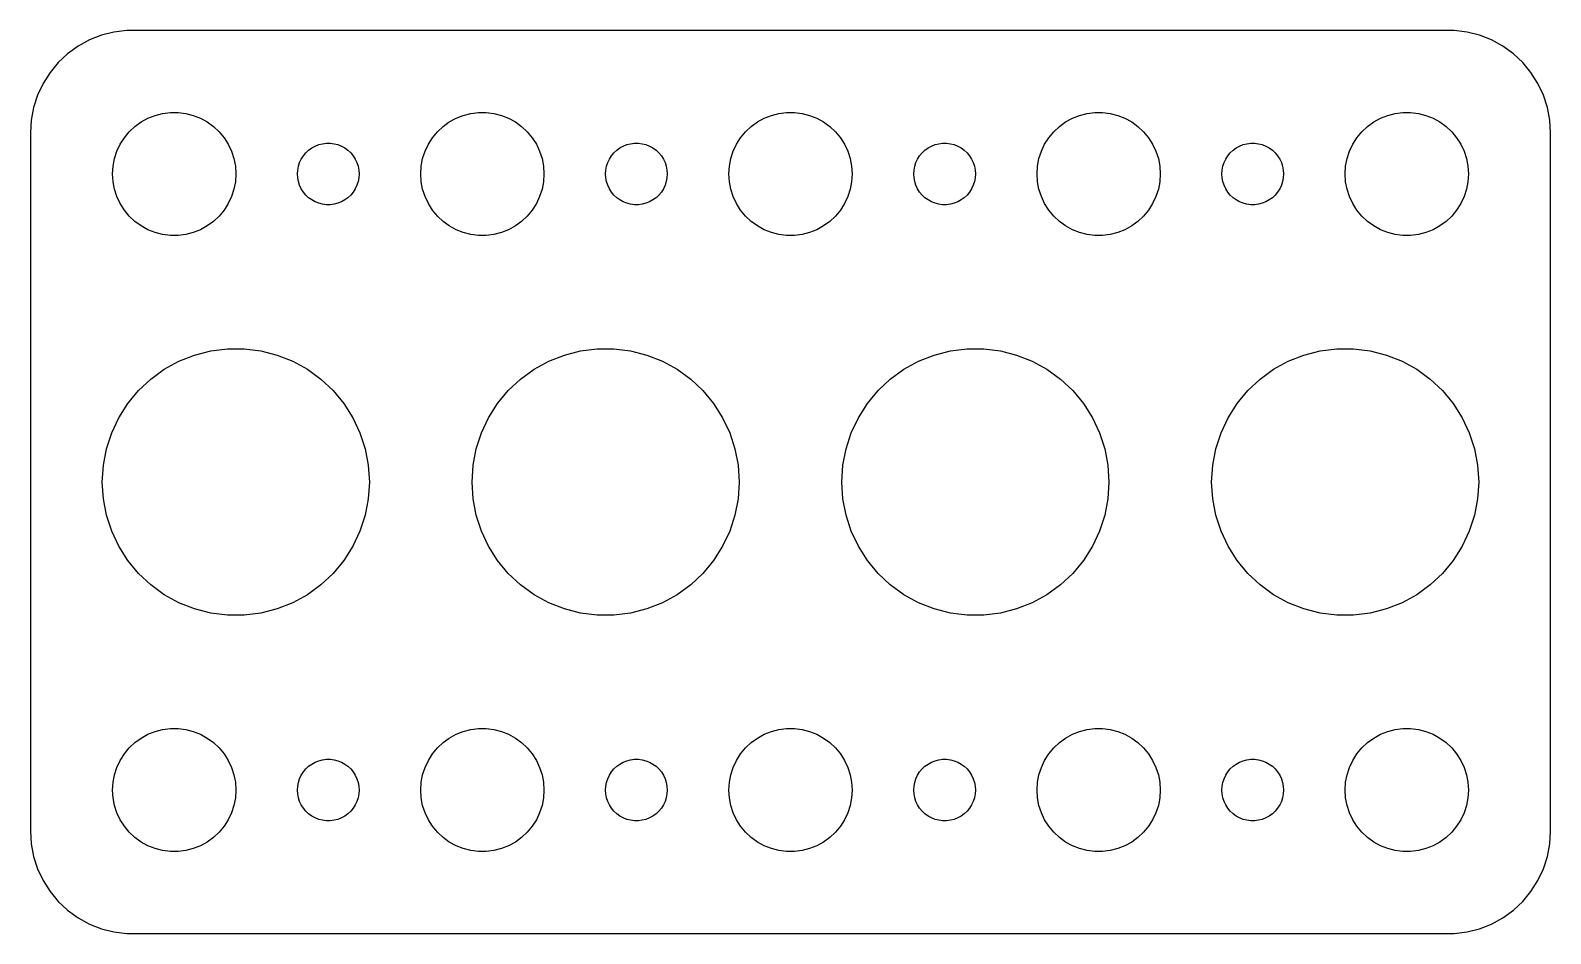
# Model space of a CAD drawing. Header units: metres. Extents: x -37 to 37, y 32 to 76.
import ezdxf

# ---------------------------------------------------------------- set-up
doc = ezdxf.new("R2010")
doc.units = ezdxf.units.M

msp = doc.modelspace()

# ---------------------------------------------------------------- linework, layer by layer
for p, q in [((-34.1289, 75.5241), (-34.6791, 75.2216)), ((-33.5451, 75.7553), (-34.1289, 75.5241)), ((-32.9369, 75.9114), (-33.5451, 75.7553)), ((-32.3139, 75.9901), (-32.9369, 75.9114)), ((32.3139, 75.9901), (-32.3139, 75.9901)), ((32.9369, 75.9114), (32.3139, 75.9901)), ((33.5451, 75.7553), (32.9369, 75.9114)), ((34.1289, 75.5241), (33.5451, 75.7553)), ((34.6791, 75.2216), (34.1289, 75.5241)), ((-35.1871, 74.8526), (-35.6448, 74.4227)), ((-34.6791, 75.2216), (-35.1871, 74.8526)), ((35.1871, 74.8526), (34.6791, 75.2216)), ((35.6448, 74.4227), (35.1871, 74.8526)), ((-35.6448, 74.4227), (-36.0451, 73.9389)), ((36.0451, 73.9389), (35.6448, 74.4227)), ((-36.3815, 73.4088), (-36.6489, 72.8406)), ((-36.0451, 73.9389), (-36.3815, 73.4088)), ((36.3815, 73.4088), (36.0451, 73.9389)), ((36.6489, 72.8406), (36.3815, 73.4088)), ((-36.6489, 72.8406), (-36.8429, 72.2434)), ((36.8429, 72.2434), (36.6489, 72.8406)), ((-36.8429, 72.2434), (-36.9606, 71.6267)), ((-31.2773, 71.7145), (-30.927, 71.8532)), ((-30.927, 71.8532), (-30.5621, 71.9469)), ((-30.5621, 71.9469), (-30.1884, 71.9941)), ((-30.1884, 71.9941), (-29.8116, 71.9941)), ((-29.8116, 71.9941), (-29.4379, 71.9469)), ((-29.4379, 71.9469), (-29.0729, 71.8532)), ((-29.0729, 71.8532), (-28.7227, 71.7145)), ((-16.2773, 71.7145), (-15.927, 71.8532)), ((-15.927, 71.8532), (-15.5621, 71.9469)), ((-15.5621, 71.9469), (-15.1884, 71.9941)), ((-15.1884, 71.9941), (-14.8116, 71.9941)), ((-14.8116, 71.9941), (-14.4379, 71.9469)), ((-14.4379, 71.9469), (-14.0729, 71.8532)), ((-14.0729, 71.8532), (-13.7227, 71.7145)), ((-1.27733, 71.7145), (-0.92705, 71.8532)), ((-0.92705, 71.8532), (-0.56213, 71.9469)), ((-0.56213, 71.9469), (-0.18837, 71.9941)), ((-0.18837, 71.9941), (0.18837, 71.9941)), ((0.18837, 71.9941), (0.56213, 71.9469)), ((0.56213, 71.9469), (0.92705, 71.8532)), ((0.92705, 71.8532), (1.27733, 71.7145)), ((13.7227, 71.7145), (14.0729, 71.8532)), ((14.0729, 71.8532), (14.4379, 71.9469)), ((14.4379, 71.9469), (14.8116, 71.9941)), ((14.8116, 71.9941), (15.1884, 71.9941)), ((15.1884, 71.9941), (15.5621, 71.9469)), ((15.5621, 71.9469), (15.927, 71.8532)), ((15.927, 71.8532), (16.2773, 71.7145)), ((28.7227, 71.7145), (29.0729, 71.8532)), ((29.0729, 71.8532), (29.4379, 71.9469)), ((29.4379, 71.9469), (29.8116, 71.9941)), ((29.8116, 71.9941), (30.1884, 71.9941)), ((30.1884, 71.9941), (30.5621, 71.9469)), ((30.5621, 71.9469), (30.927, 71.8532)), ((30.927, 71.8532), (31.2773, 71.7145)), ((36.9606, 71.6267), (36.8429, 72.2434)), ((-36.9606, 71.6267), (-37, 71)), ((-32.427, 70.7634), (-32.1869, 71.0536)), ((-32.1869, 71.0536), (-31.9123, 71.3115)), ((-31.9123, 71.3115), (-31.6075, 71.533)), ((-31.6075, 71.533), (-31.2773, 71.7145)), ((-28.7227, 71.7145), (-28.3925, 71.533)), ((-28.3925, 71.533), (-28.0877, 71.3115)), ((-28.0877, 71.3115), (-27.8131, 71.0536)), ((-27.8131, 71.0536), (-27.5729, 70.7634)), ((-17.427, 70.7634), (-17.1869, 71.0536)), ((-17.1869, 71.0536), (-16.9123, 71.3115)), ((-16.9123, 71.3115), (-16.6075, 71.533)), ((-16.6075, 71.533), (-16.2773, 71.7145)), ((-13.7227, 71.7145), (-13.3925, 71.533)), ((-13.3925, 71.533), (-13.0877, 71.3115)), ((-13.0877, 71.3115), (-12.8131, 71.0536)), ((-12.8131, 71.0536), (-12.5729, 70.7634)), ((-2.42705, 70.7634), (-2.1869, 71.0536)), ((-2.1869, 71.0536), (-1.91226, 71.3115)), ((-1.91226, 71.3115), (-1.60747, 71.533)), ((-1.60747, 71.533), (-1.27733, 71.7145)), ((1.27733, 71.7145), (1.60747, 71.533)), ((1.60747, 71.533), (1.91226, 71.3115)), ((1.91226, 71.3115), (2.1869, 71.0536)), ((2.1869, 71.0536), (2.42705, 70.7634)), ((12.5729, 70.7634), (12.8131, 71.0536)), ((12.8131, 71.0536), (13.0877, 71.3115)), ((13.0877, 71.3115), (13.3925, 71.533)), ((13.3925, 71.533), (13.7227, 71.7145)), ((16.2773, 71.7145), (16.6075, 71.533)), ((16.6075, 71.533), (16.9123, 71.3115)), ((16.9123, 71.3115), (17.1869, 71.0536)), ((17.1869, 71.0536), (17.427, 70.7634)), ((27.5729, 70.7634), (27.8131, 71.0536)), ((27.8131, 71.0536), (28.0877, 71.3115)), ((28.0877, 71.3115), (28.3925, 71.533)), ((28.3925, 71.533), (28.7227, 71.7145)), ((31.2773, 71.7145), (31.6075, 71.533)), ((31.6075, 71.533), (31.9123, 71.3115)), ((31.9123, 71.3115), (32.1869, 71.0536)), ((32.1869, 71.0536), (32.427, 70.7634)), ((37, 71), (36.9606, 71.6267)), ((-37, 71), (-37, 37)), ((-32.7893, 70.1044), (-32.6289, 70.4453)), ((-32.6289, 70.4453), (-32.427, 70.7634)), ((-27.5729, 70.7634), (-27.3711, 70.4453)), ((-27.3711, 70.4453), (-27.2107, 70.1044)), ((-23.3037, 70.2665), (-23.1387, 70.3572)), ((-23.1387, 70.3572), (-22.9635, 70.4266)), ((-22.9635, 70.4266), (-22.7811, 70.4734)), ((-22.7811, 70.4734), (-22.5942, 70.497)), ((-22.5942, 70.497), (-22.4058, 70.497)), ((-22.4058, 70.497), (-22.2189, 70.4734)), ((-22.2189, 70.4734), (-22.0365, 70.4266)), ((-22.0365, 70.4266), (-21.8613, 70.3572)), ((-21.8613, 70.3572), (-21.6963, 70.2665)), ((-17.7893, 70.1044), (-17.6289, 70.4453)), ((-17.6289, 70.4453), (-17.427, 70.7634)), ((-12.5729, 70.7634), (-12.3711, 70.4453)), ((-12.3711, 70.4453), (-12.2107, 70.1044)), ((-8.30373, 70.2665), (-8.13866, 70.3572)), ((-8.13866, 70.3572), (-7.96352, 70.4266)), ((-7.96352, 70.4266), (-7.78107, 70.4734)), ((-7.78107, 70.4734), (-7.59418, 70.497)), ((-7.59418, 70.497), (-7.40581, 70.497)), ((-7.40581, 70.497), (-7.21892, 70.4734)), ((-7.21892, 70.4734), (-7.03647, 70.4266)), ((-7.03647, 70.4266), (-6.86133, 70.3572)), ((-6.86133, 70.3572), (-6.69626, 70.2665)), ((-2.78932, 70.1044), (-2.62891, 70.4453)), ((-2.62891, 70.4453), (-2.42705, 70.7634)), ((2.42705, 70.7634), (2.62891, 70.4453)), ((2.62891, 70.4453), (2.78932, 70.1044)), ((6.69626, 70.2665), (6.86133, 70.3572)), ((6.86133, 70.3572), (7.03647, 70.4266)), ((7.03647, 70.4266), (7.21892, 70.4734)), ((7.21892, 70.4734), (7.40581, 70.497)), ((7.40581, 70.497), (7.59418, 70.497)), ((7.59418, 70.497), (7.78107, 70.4734)), ((7.78107, 70.4734), (7.96352, 70.4266)), ((7.96352, 70.4266), (8.13866, 70.3572)), ((8.13866, 70.3572), (8.30373, 70.2665)), ((12.2107, 70.1044), (12.3711, 70.4453)), ((12.3711, 70.4453), (12.5729, 70.7634)), ((17.427, 70.7634), (17.6289, 70.4453)), ((17.6289, 70.4453), (17.7893, 70.1044)), ((21.6963, 70.2665), (21.8613, 70.3572)), ((21.8613, 70.3572), (22.0365, 70.4266)), ((22.0365, 70.4266), (22.2189, 70.4734)), ((22.2189, 70.4734), (22.4058, 70.497)), ((22.4058, 70.497), (22.5942, 70.497)), ((22.5942, 70.497), (22.7811, 70.4734)), ((22.7811, 70.4734), (22.9635, 70.4266)), ((22.9635, 70.4266), (23.1387, 70.3572)), ((23.1387, 70.3572), (23.3037, 70.2665)), ((27.2107, 70.1044), (27.3711, 70.4453)), ((27.3711, 70.4453), (27.5729, 70.7634)), ((32.427, 70.7634), (32.6289, 70.4453)), ((32.6289, 70.4453), (32.7893, 70.1044)), ((37, 37), (37, 71)), ((-32.9763, 69.376), (-32.9057, 69.7461)), ((-32.9057, 69.7461), (-32.7893, 70.1044)), ((-27.2107, 70.1044), (-27.0942, 69.7461)), ((-27.0942, 69.7461), (-27.0237, 69.376)), ((-23.8947, 69.5522), (-23.8145, 69.7226)), ((-23.8145, 69.7226), (-23.7135, 69.8817)), ((-23.7135, 69.8817), (-23.5934, 70.0268)), ((-23.5934, 70.0268), (-23.4561, 70.1558)), ((-23.4561, 70.1558), (-23.3037, 70.2665)), ((-21.6963, 70.2665), (-21.5439, 70.1558)), ((-21.5439, 70.1558), (-21.4065, 70.0268)), ((-21.4065, 70.0268), (-21.2865, 69.8817)), ((-21.2865, 69.8817), (-21.1855, 69.7226)), ((-21.1855, 69.7226), (-21.1053, 69.5522)), ((-17.9763, 69.376), (-17.9057, 69.7461)), ((-17.9057, 69.7461), (-17.7893, 70.1044)), ((-12.2107, 70.1044), (-12.0942, 69.7461)), ((-12.0942, 69.7461), (-12.0237, 69.376)), ((-8.89465, 69.5522), (-8.81445, 69.7226)), ((-8.81445, 69.7226), (-8.71352, 69.8817)), ((-8.71352, 69.8817), (-8.59344, 70.0268)), ((-8.59344, 70.0268), (-8.45613, 70.1558)), ((-8.45613, 70.1558), (-8.30373, 70.2665)), ((-6.69626, 70.2665), (-6.54385, 70.1558)), ((-6.54385, 70.1558), (-6.40654, 70.0268)), ((-6.40654, 70.0268), (-6.28647, 69.8817)), ((-6.28647, 69.8817), (-6.18553, 69.7226)), ((-6.18553, 69.7226), (-6.10533, 69.5522)), ((-2.97633, 69.376), (-2.90575, 69.7461)), ((-2.90575, 69.7461), (-2.78932, 70.1044)), ((2.78932, 70.1044), (2.90575, 69.7461)), ((2.90575, 69.7461), (2.97633, 69.376)), ((6.10533, 69.5522), (6.18553, 69.7226)), ((6.18553, 69.7226), (6.28647, 69.8817)), ((6.28647, 69.8817), (6.40654, 70.0268)), ((6.40654, 70.0268), (6.54385, 70.1558)), ((6.54385, 70.1558), (6.69626, 70.2665)), ((8.30373, 70.2665), (8.45613, 70.1558)), ((8.45613, 70.1558), (8.59344, 70.0268)), ((8.59344, 70.0268), (8.71352, 69.8817)), ((8.71352, 69.8817), (8.81445, 69.7226)), ((8.81445, 69.7226), (8.89465, 69.5522)), ((12.0237, 69.376), (12.0942, 69.7461)), ((12.0942, 69.7461), (12.2107, 70.1044)), ((17.7893, 70.1044), (17.9057, 69.7461)), ((17.9057, 69.7461), (17.9763, 69.376)), ((21.1053, 69.5522), (21.1855, 69.7226)), ((21.1855, 69.7226), (21.2865, 69.8817)), ((21.2865, 69.8817), (21.4065, 70.0268)), ((21.4065, 70.0268), (21.5439, 70.1558)), ((21.5439, 70.1558), (21.6963, 70.2665)), ((23.3037, 70.2665), (23.4561, 70.1558)), ((23.4561, 70.1558), (23.5934, 70.0268)), ((23.5934, 70.0268), (23.7135, 69.8817)), ((23.7135, 69.8817), (23.8145, 69.7226)), ((23.8145, 69.7226), (23.8947, 69.5522)), ((27.0237, 69.376), (27.0942, 69.7461)), ((27.0942, 69.7461), (27.2107, 70.1044)), ((32.7893, 70.1044), (32.9057, 69.7461)), ((32.9057, 69.7461), (32.9763, 69.376)), ((-33, 69), (-32.9763, 69.376)), ((-32.9763, 68.624), (-33, 69)), ((-27.0237, 69.376), (-27, 69)), ((-27, 69), (-27.0237, 68.624)), ((-24, 69), (-23.9882, 69.188)), ((-23.9882, 68.812), (-24, 69)), ((-23.9882, 69.188), (-23.9529, 69.373)), ((-23.9529, 69.373), (-23.8947, 69.5522)), ((-21.1053, 69.5522), (-21.0471, 69.373)), ((-21.0471, 69.373), (-21.0118, 69.188)), ((-21.0118, 69.188), (-21, 69)), ((-21, 69), (-21.0118, 68.812)), ((-18, 69), (-17.9763, 69.376)), ((-17.9763, 68.624), (-18, 69)), ((-12.0237, 69.376), (-12, 69)), ((-12, 69), (-12.0237, 68.624)), ((-9, 69), (-8.98816, 69.188)), ((-8.98816, 68.812), (-9, 69)), ((-8.98816, 69.188), (-8.95287, 69.373)), ((-8.95287, 69.373), (-8.89465, 69.5522)), ((-6.10533, 69.5522), (-6.04712, 69.373)), ((-6.04712, 69.373), (-6.01183, 69.188)), ((-6.01183, 69.188), (-6, 69)), ((-6, 69), (-6.01183, 68.812)), ((-3, 69), (-2.97633, 69.376)), ((-2.97633, 68.624), (-3, 69)), ((2.97633, 69.376), (3, 69)), ((3, 69), (2.97633, 68.624)), ((6, 69), (6.01183, 69.188)), ((6.01183, 68.812), (6, 69)), ((6.01183, 69.188), (6.04712, 69.373)), ((6.04712, 69.373), (6.10533, 69.5522)), ((8.89465, 69.5522), (8.95287, 69.373)), ((8.95287, 69.373), (8.98816, 69.188)), ((8.98816, 69.188), (9, 69)), ((9, 69), (8.98816, 68.812)), ((12, 69), (12.0237, 69.376)), ((12.0237, 68.624), (12, 69)), ((17.9763, 69.376), (18, 69)), ((18, 69), (17.9763, 68.624)), ((21, 69), (21.0118, 69.188)), ((21.0118, 68.812), (21, 69)), ((21.0118, 69.188), (21.0471, 69.373)), ((21.0471, 69.373), (21.1053, 69.5522)), ((23.8947, 69.5522), (23.9529, 69.373)), ((23.9529, 69.373), (23.9882, 69.188)), ((23.9882, 69.188), (24, 69)), ((24, 69), (23.9882, 68.812)), ((27, 69), (27.0237, 69.376)), ((27.0237, 68.624), (27, 69)), ((32.9763, 69.376), (33, 69)), ((33, 69), (32.9763, 68.624)), ((-32.9057, 68.2539), (-32.9763, 68.624)), ((-32.7893, 67.8956), (-32.9057, 68.2539)), ((-27.0942, 68.2539), (-27.2107, 67.8956)), ((-27.0237, 68.624), (-27.0942, 68.2539)), ((-23.9529, 68.627), (-23.9882, 68.812)), ((-23.8947, 68.4478), (-23.9529, 68.627)), ((-23.8145, 68.2774), (-23.8947, 68.4478)), ((-23.7135, 68.1183), (-23.8145, 68.2774)), ((-23.5934, 67.9732), (-23.7135, 68.1183)), ((-21.2865, 68.1183), (-21.4065, 67.9732)), ((-21.1855, 68.2774), (-21.2865, 68.1183)), ((-21.1053, 68.4478), (-21.1855, 68.2774)), ((-21.0471, 68.627), (-21.1053, 68.4478)), ((-21.0118, 68.812), (-21.0471, 68.627)), ((-17.9057, 68.2539), (-17.9763, 68.624)), ((-17.7893, 67.8956), (-17.9057, 68.2539)), ((-12.0942, 68.2539), (-12.2107, 67.8956)), ((-12.0237, 68.624), (-12.0942, 68.2539)), ((-8.95287, 68.627), (-8.98816, 68.812)), ((-8.89465, 68.4478), (-8.95287, 68.627)), ((-8.81445, 68.2774), (-8.89465, 68.4478)), ((-8.71352, 68.1183), (-8.81445, 68.2774)), ((-8.59344, 67.9732), (-8.71352, 68.1183)), ((-6.28647, 68.1183), (-6.40654, 67.9732)), ((-6.18553, 68.2774), (-6.28647, 68.1183)), ((-6.10533, 68.4478), (-6.18553, 68.2774)), ((-6.04712, 68.627), (-6.10533, 68.4478)), ((-6.01183, 68.812), (-6.04712, 68.627)), ((-2.90575, 68.2539), (-2.97633, 68.624)), ((-2.78932, 67.8956), (-2.90575, 68.2539)), ((2.90575, 68.2539), (2.78932, 67.8956)), ((2.97633, 68.624), (2.90575, 68.2539)), ((6.04712, 68.627), (6.01183, 68.812)), ((6.10533, 68.4478), (6.04712, 68.627)), ((6.18553, 68.2774), (6.10533, 68.4478)), ((6.28647, 68.1183), (6.18553, 68.2774)), ((6.40654, 67.9732), (6.28647, 68.1183)), ((8.71352, 68.1183), (8.59344, 67.9732)), ((8.81445, 68.2774), (8.71352, 68.1183)), ((8.89465, 68.4478), (8.81445, 68.2774)), ((8.95287, 68.627), (8.89465, 68.4478)), ((8.98816, 68.812), (8.95287, 68.627)), ((12.0942, 68.2539), (12.0237, 68.624)), ((12.2107, 67.8956), (12.0942, 68.2539)), ((17.9057, 68.2539), (17.7893, 67.8956)), ((17.9763, 68.624), (17.9057, 68.2539)), ((21.0471, 68.627), (21.0118, 68.812)), ((21.1053, 68.4478), (21.0471, 68.627)), ((21.1855, 68.2774), (21.1053, 68.4478)), ((21.2865, 68.1183), (21.1855, 68.2774)), ((21.4065, 67.9732), (21.2865, 68.1183)), ((23.7135, 68.1183), (23.5934, 67.9732)), ((23.8145, 68.2774), (23.7135, 68.1183)), ((23.8947, 68.4478), (23.8145, 68.2774)), ((23.9529, 68.627), (23.8947, 68.4478)), ((23.9882, 68.812), (23.9529, 68.627)), ((27.0942, 68.2539), (27.0237, 68.624)), ((27.2107, 67.8956), (27.0942, 68.2539)), ((32.9057, 68.2539), (32.7893, 67.8956)), ((32.9763, 68.624), (32.9057, 68.2539)), ((-32.6289, 67.5547), (-32.7893, 67.8956)), ((-32.427, 67.2366), (-32.6289, 67.5547)), ((-27.3711, 67.5547), (-27.5729, 67.2366)), ((-27.2107, 67.8956), (-27.3711, 67.5547)), ((-23.4561, 67.8442), (-23.5934, 67.9732)), ((-23.3037, 67.7335), (-23.4561, 67.8442)), ((-23.1387, 67.6427), (-23.3037, 67.7335)), ((-22.9635, 67.5734), (-23.1387, 67.6427)), ((-22.7811, 67.5266), (-22.9635, 67.5734)), ((-22.5942, 67.5029), (-22.7811, 67.5266)), ((-22.4058, 67.5029), (-22.5942, 67.5029)), ((-22.2189, 67.5266), (-22.4058, 67.5029)), ((-22.0365, 67.5734), (-22.2189, 67.5266)), ((-21.8613, 67.6427), (-22.0365, 67.5734)), ((-21.6963, 67.7335), (-21.8613, 67.6427)), ((-21.5439, 67.8442), (-21.6963, 67.7335)), ((-21.4065, 67.9732), (-21.5439, 67.8442)), ((-17.6289, 67.5547), (-17.7893, 67.8956)), ((-17.427, 67.2366), (-17.6289, 67.5547)), ((-12.3711, 67.5547), (-12.5729, 67.2366)), ((-12.2107, 67.8956), (-12.3711, 67.5547)), ((-8.45613, 67.8442), (-8.59344, 67.9732)), ((-8.30373, 67.7335), (-8.45613, 67.8442)), ((-8.13866, 67.6427), (-8.30373, 67.7335)), ((-7.96352, 67.5734), (-8.13866, 67.6427)), ((-7.78107, 67.5266), (-7.96352, 67.5734)), ((-7.59418, 67.5029), (-7.78107, 67.5266)), ((-7.40581, 67.5029), (-7.59418, 67.5029)), ((-7.21892, 67.5266), (-7.40581, 67.5029)), ((-7.03647, 67.5734), (-7.21892, 67.5266)), ((-6.86133, 67.6427), (-7.03647, 67.5734)), ((-6.69626, 67.7335), (-6.86133, 67.6427)), ((-6.54385, 67.8442), (-6.69626, 67.7335)), ((-6.40654, 67.9732), (-6.54385, 67.8442)), ((-2.62891, 67.5547), (-2.78932, 67.8956)), ((-2.42705, 67.2366), (-2.62891, 67.5547)), ((2.62891, 67.5547), (2.42705, 67.2366)), ((2.78932, 67.8956), (2.62891, 67.5547)), ((6.54385, 67.8442), (6.40654, 67.9732)), ((6.69626, 67.7335), (6.54385, 67.8442)), ((6.86133, 67.6427), (6.69626, 67.7335)), ((7.03647, 67.5734), (6.86133, 67.6427)), ((7.21892, 67.5266), (7.03647, 67.5734)), ((7.40581, 67.5029), (7.21892, 67.5266)), ((7.59418, 67.5029), (7.40581, 67.5029)), ((7.78107, 67.5266), (7.59418, 67.5029)), ((7.96352, 67.5734), (7.78107, 67.5266)), ((8.13866, 67.6427), (7.96352, 67.5734)), ((8.30373, 67.7335), (8.13866, 67.6427)), ((8.45613, 67.8442), (8.30373, 67.7335)), ((8.59344, 67.9732), (8.45613, 67.8442)), ((12.3711, 67.5547), (12.2107, 67.8956)), ((12.5729, 67.2366), (12.3711, 67.5547)), ((17.6289, 67.5547), (17.427, 67.2366)), ((17.7893, 67.8956), (17.6289, 67.5547)), ((21.5439, 67.8442), (21.4065, 67.9732)), ((21.6963, 67.7335), (21.5439, 67.8442)), ((21.8613, 67.6427), (21.6963, 67.7335)), ((22.0365, 67.5734), (21.8613, 67.6427)), ((22.2189, 67.5266), (22.0365, 67.5734)), ((22.4058, 67.5029), (22.2189, 67.5266)), ((22.5942, 67.5029), (22.4058, 67.5029)), ((22.7811, 67.5266), (22.5942, 67.5029)), ((22.9635, 67.5734), (22.7811, 67.5266)), ((23.1387, 67.6427), (22.9635, 67.5734)), ((23.3037, 67.7335), (23.1387, 67.6427)), ((23.4561, 67.8442), (23.3037, 67.7335)), ((23.5934, 67.9732), (23.4561, 67.8442)), ((27.3711, 67.5547), (27.2107, 67.8956)), ((27.5729, 67.2366), (27.3711, 67.5547)), ((32.6289, 67.5547), (32.427, 67.2366)), ((32.7893, 67.8956), (32.6289, 67.5547)), ((-32.1869, 66.9464), (-32.427, 67.2366)), ((-31.9123, 66.6884), (-32.1869, 66.9464)), ((-31.6075, 66.467), (-31.9123, 66.6884)), ((-28.0877, 66.6884), (-28.3925, 66.467)), ((-27.8131, 66.9464), (-28.0877, 66.6884)), ((-27.5729, 67.2366), (-27.8131, 66.9464)), ((-17.1869, 66.9464), (-17.427, 67.2366)), ((-16.9123, 66.6884), (-17.1869, 66.9464)), ((-16.6075, 66.467), (-16.9123, 66.6884)), ((-13.0877, 66.6884), (-13.3925, 66.467)), ((-12.8131, 66.9464), (-13.0877, 66.6884)), ((-12.5729, 67.2366), (-12.8131, 66.9464)), ((-2.1869, 66.9464), (-2.42705, 67.2366)), ((-1.91226, 66.6884), (-2.1869, 66.9464)), ((-1.60747, 66.467), (-1.91226, 66.6884)), ((1.91226, 66.6884), (1.60747, 66.467)), ((2.1869, 66.9464), (1.91226, 66.6884)), ((2.42705, 67.2366), (2.1869, 66.9464)), ((12.8131, 66.9464), (12.5729, 67.2366)), ((13.0877, 66.6884), (12.8131, 66.9464)), ((13.3925, 66.467), (13.0877, 66.6884)), ((16.9123, 66.6884), (16.6075, 66.467)), ((17.1869, 66.9464), (16.9123, 66.6884)), ((17.427, 67.2366), (17.1869, 66.9464)), ((27.8131, 66.9464), (27.5729, 67.2366)), ((28.0877, 66.6884), (27.8131, 66.9464)), ((28.3925, 66.467), (28.0877, 66.6884)), ((31.9123, 66.6884), (31.6075, 66.467)), ((32.1869, 66.9464), (31.9123, 66.6884)), ((32.427, 67.2366), (32.1869, 66.9464)), ((-31.2773, 66.2855), (-31.6075, 66.467)), ((-30.927, 66.1468), (-31.2773, 66.2855)), ((-30.5621, 66.0531), (-30.927, 66.1468)), ((-30.1884, 66.0059), (-30.5621, 66.0531)), ((-29.8116, 66.0059), (-30.1884, 66.0059)), ((-29.4379, 66.0531), (-29.8116, 66.0059)), ((-29.0729, 66.1468), (-29.4379, 66.0531)), ((-28.7227, 66.2855), (-29.0729, 66.1468)), ((-28.3925, 66.467), (-28.7227, 66.2855)), ((-16.2773, 66.2855), (-16.6075, 66.467)), ((-15.927, 66.1468), (-16.2773, 66.2855)), ((-15.5621, 66.0531), (-15.927, 66.1468)), ((-15.1884, 66.0059), (-15.5621, 66.0531)), ((-14.8116, 66.0059), (-15.1884, 66.0059)), ((-14.4379, 66.0531), (-14.8116, 66.0059)), ((-14.0729, 66.1468), (-14.4379, 66.0531)), ((-13.7227, 66.2855), (-14.0729, 66.1468)), ((-13.3925, 66.467), (-13.7227, 66.2855)), ((-1.27733, 66.2855), (-1.60747, 66.467)), ((-0.92705, 66.1468), (-1.27733, 66.2855)), ((-0.56213, 66.0531), (-0.92705, 66.1468)), ((-0.18837, 66.0059), (-0.56213, 66.0531)), ((0.18837, 66.0059), (-0.18837, 66.0059)), ((0.56213, 66.0531), (0.18837, 66.0059)), ((0.92705, 66.1468), (0.56213, 66.0531)), ((1.27733, 66.2855), (0.92705, 66.1468)), ((1.60747, 66.467), (1.27733, 66.2855)), ((13.7227, 66.2855), (13.3925, 66.467)), ((14.0729, 66.1468), (13.7227, 66.2855)), ((14.4379, 66.0531), (14.0729, 66.1468)), ((14.8116, 66.0059), (14.4379, 66.0531)), ((15.1884, 66.0059), (14.8116, 66.0059)), ((15.5621, 66.0531), (15.1884, 66.0059)), ((15.927, 66.1468), (15.5621, 66.0531)), ((16.2773, 66.2855), (15.927, 66.1468)), ((16.6075, 66.467), (16.2773, 66.2855)), ((28.7227, 66.2855), (28.3925, 66.467)), ((29.0729, 66.1468), (28.7227, 66.2855)), ((29.4379, 66.0531), (29.0729, 66.1468)), ((29.8116, 66.0059), (29.4379, 66.0531)), ((30.1884, 66.0059), (29.8116, 66.0059)), ((30.5621, 66.0531), (30.1884, 66.0059)), ((30.927, 66.1468), (30.5621, 66.0531)), ((31.2773, 66.2855), (30.927, 66.1468)), ((31.6075, 66.467), (31.2773, 66.2855)), ((-29.7676, 59.8814), (-29.0086, 60.1819)), ((-29.0086, 60.1819), (-28.218, 60.3849)), ((-28.218, 60.3849), (-27.4081, 60.4872)), ((-27.4081, 60.4872), (-26.5919, 60.4872)), ((-26.5919, 60.4872), (-25.782, 60.3849)), ((-25.782, 60.3849), (-24.9914, 60.1819)), ((-24.9914, 60.1819), (-24.2324, 59.8814)), ((-11.7676, 59.8814), (-11.0086, 60.1819)), ((-11.0086, 60.1819), (-10.218, 60.3849)), ((-10.218, 60.3849), (-9.40813, 60.4872)), ((-9.40813, 60.4872), (-8.59186, 60.4872)), ((-8.59186, 60.4872), (-7.78201, 60.3849)), ((-7.78201, 60.3849), (-6.99138, 60.1819)), ((-6.99138, 60.1819), (-6.23242, 59.8814)), ((6.23242, 59.8814), (6.99138, 60.1819)), ((6.99138, 60.1819), (7.78201, 60.3849)), ((7.78201, 60.3849), (8.59186, 60.4872)), ((8.59186, 60.4872), (9.40813, 60.4872)), ((9.40813, 60.4872), (10.218, 60.3849)), ((10.218, 60.3849), (11.0086, 60.1819)), ((11.0086, 60.1819), (11.7676, 59.8814)), ((24.2324, 59.8814), (24.9914, 60.1819)), ((24.9914, 60.1819), (25.782, 60.3849)), ((25.782, 60.3849), (26.5919, 60.4872)), ((26.5919, 60.4872), (27.4081, 60.4872)), ((27.4081, 60.4872), (28.218, 60.3849)), ((28.218, 60.3849), (29.0086, 60.1819)), ((29.0086, 60.1819), (29.7676, 59.8814)), ((-31.1432, 59.0083), (-30.4829, 59.4881)), ((-30.4829, 59.4881), (-29.7676, 59.8814)), ((-24.2324, 59.8814), (-23.5171, 59.4881)), ((-23.5171, 59.4881), (-22.8567, 59.0083)), ((-13.1432, 59.0083), (-12.4829, 59.4881)), ((-12.4829, 59.4881), (-11.7676, 59.8814)), ((-6.23242, 59.8814), (-5.51712, 59.4881)), ((-5.51712, 59.4881), (-4.85674, 59.0083)), ((4.85674, 59.0083), (5.51712, 59.4881)), ((5.51712, 59.4881), (6.23242, 59.8814)), ((11.7676, 59.8814), (12.4829, 59.4881)), ((12.4829, 59.4881), (13.1432, 59.0083)), ((22.8567, 59.0083), (23.5171, 59.4881)), ((23.5171, 59.4881), (24.2324, 59.8814)), ((29.7676, 59.8814), (30.4829, 59.4881)), ((30.4829, 59.4881), (31.1432, 59.0083)), ((-31.7383, 58.4496), (-31.1432, 59.0083)), ((-22.8567, 59.0083), (-22.2617, 58.4496)), ((-13.7383, 58.4496), (-13.1432, 59.0083)), ((-4.85674, 59.0083), (-4.2617, 58.4496)), ((4.2617, 58.4496), (4.85674, 59.0083)), ((13.1432, 59.0083), (13.7383, 58.4496)), ((22.2617, 58.4496), (22.8567, 59.0083)), ((31.1432, 59.0083), (31.7383, 58.4496)), ((-32.696, 57.1314), (-32.2586, 57.8206)), ((-32.2586, 57.8206), (-31.7383, 58.4496)), ((-22.2617, 58.4496), (-21.7414, 57.8206)), ((-21.7414, 57.8206), (-21.304, 57.1314)), ((-14.696, 57.1314), (-14.2586, 57.8206)), ((-14.2586, 57.8206), (-13.7383, 58.4496)), ((-4.2617, 58.4496), (-3.74138, 57.8206)), ((-3.74138, 57.8206), (-3.304, 57.1314)), ((3.304, 57.1314), (3.74138, 57.8206)), ((3.74138, 57.8206), (4.2617, 58.4496)), ((13.7383, 58.4496), (14.2586, 57.8206)), ((14.2586, 57.8206), (14.696, 57.1314)), ((21.304, 57.1314), (21.7414, 57.8206)), ((21.7414, 57.8206), (22.2617, 58.4496)), ((31.7383, 58.4496), (32.2586, 57.8206)), ((32.2586, 57.8206), (32.696, 57.1314)), ((-33.0435, 56.3928), (-32.696, 57.1314)), ((-21.304, 57.1314), (-20.9565, 56.3928)), ((-15.0435, 56.3928), (-14.696, 57.1314)), ((-3.304, 57.1314), (-2.95645, 56.3928)), ((2.95645, 56.3928), (3.304, 57.1314)), ((14.696, 57.1314), (15.0435, 56.3928)), ((20.9565, 56.3928), (21.304, 57.1314)), ((32.696, 57.1314), (33.0435, 56.3928)), ((-33.2958, 55.6165), (-33.0435, 56.3928)), ((-20.9565, 56.3928), (-20.7042, 55.6165)), ((-15.2958, 55.6165), (-15.0435, 56.3928)), ((-2.95645, 56.3928), (-2.70421, 55.6165)), ((2.70421, 55.6165), (2.95645, 56.3928)), ((15.0435, 56.3928), (15.2958, 55.6165)), ((20.7042, 55.6165), (20.9565, 56.3928)), ((33.0435, 56.3928), (33.2958, 55.6165)), ((-33.4487, 54.8147), (-33.2958, 55.6165)), ((-20.7042, 55.6165), (-20.5513, 54.8147)), ((-15.4487, 54.8147), (-15.2958, 55.6165)), ((-2.70421, 55.6165), (-2.55125, 54.8147)), ((2.55125, 54.8147), (2.70421, 55.6165)), ((15.2958, 55.6165), (15.4487, 54.8147)), ((20.5513, 54.8147), (20.7042, 55.6165)), ((33.2958, 55.6165), (33.4487, 54.8147)), ((-33.5, 54), (-33.4487, 54.8147)), ((-20.5513, 54.8147), (-20.5, 54)), ((-15.5, 54), (-15.4487, 54.8147)), ((-2.55125, 54.8147), (-2.5, 54)), ((2.5, 54), (2.55125, 54.8147)), ((15.4487, 54.8147), (15.5, 54)), ((20.5, 54), (20.5513, 54.8147)), ((33.4487, 54.8147), (33.5, 54)), ((-33.4487, 53.1853), (-33.5, 54)), ((-20.5, 54), (-20.5513, 53.1853)), ((-15.4487, 53.1853), (-15.5, 54)), ((-2.5, 54), (-2.55125, 53.1853)), ((2.55125, 53.1853), (2.5, 54)), ((15.5, 54), (15.4487, 53.1853)), ((20.5513, 53.1853), (20.5, 54)), ((33.5, 54), (33.4487, 53.1853)), ((-33.2958, 52.3835), (-33.4487, 53.1853)), ((-20.5513, 53.1853), (-20.7042, 52.3835)), ((-15.2958, 52.3835), (-15.4487, 53.1853)), ((-2.55125, 53.1853), (-2.70421, 52.3835)), ((2.70421, 52.3835), (2.55125, 53.1853)), ((15.4487, 53.1853), (15.2958, 52.3835)), ((20.7042, 52.3835), (20.5513, 53.1853)), ((33.4487, 53.1853), (33.2958, 52.3835)), ((-33.0435, 51.6072), (-33.2958, 52.3835)), ((-20.7042, 52.3835), (-20.9565, 51.6072)), ((-15.0435, 51.6072), (-15.2958, 52.3835)), ((-2.70421, 52.3835), (-2.95645, 51.6072)), ((2.95645, 51.6072), (2.70421, 52.3835)), ((15.2958, 52.3835), (15.0435, 51.6072)), ((20.9565, 51.6072), (20.7042, 52.3835)), ((33.2958, 52.3835), (33.0435, 51.6072)), ((-32.696, 50.8686), (-33.0435, 51.6072)), ((-20.9565, 51.6072), (-21.304, 50.8686)), ((-14.696, 50.8686), (-15.0435, 51.6072)), ((-2.95645, 51.6072), (-3.304, 50.8686)), ((3.304, 50.8686), (2.95645, 51.6072)), ((15.0435, 51.6072), (14.696, 50.8686)), ((21.304, 50.8686), (20.9565, 51.6072)), ((33.0435, 51.6072), (32.696, 50.8686)), ((-32.2586, 50.1794), (-32.696, 50.8686)), ((-21.304, 50.8686), (-21.7414, 50.1794)), ((-14.2586, 50.1794), (-14.696, 50.8686)), ((-3.304, 50.8686), (-3.74138, 50.1794)), ((3.74138, 50.1794), (3.304, 50.8686)), ((14.696, 50.8686), (14.2586, 50.1794)), ((21.7414, 50.1794), (21.304, 50.8686)), ((32.696, 50.8686), (32.2586, 50.1794)), ((-31.7383, 49.5504), (-32.2586, 50.1794)), ((-21.7414, 50.1794), (-22.2617, 49.5504)), ((-13.7383, 49.5504), (-14.2586, 50.1794)), ((-3.74138, 50.1794), (-4.2617, 49.5504)), ((4.2617, 49.5504), (3.74138, 50.1794)), ((14.2586, 50.1794), (13.7383, 49.5504)), ((22.2617, 49.5504), (21.7414, 50.1794)), ((32.2586, 50.1794), (31.7383, 49.5504)), ((-31.1432, 48.9917), (-31.7383, 49.5504)), ((-30.4829, 48.5119), (-31.1432, 48.9917)), ((-22.8567, 48.9917), (-23.5171, 48.5119)), ((-22.2617, 49.5504), (-22.8567, 48.9917)), ((-13.1432, 48.9917), (-13.7383, 49.5504)), ((-12.4829, 48.5119), (-13.1432, 48.9917)), ((-4.85674, 48.9917), (-5.51712, 48.5119)), ((-4.2617, 49.5504), (-4.85674, 48.9917)), ((4.85674, 48.9917), (4.2617, 49.5504)), ((5.51712, 48.5119), (4.85674, 48.9917)), ((13.1432, 48.9917), (12.4829, 48.5119)), ((13.7383, 49.5504), (13.1432, 48.9917)), ((22.8567, 48.9917), (22.2617, 49.5504)), ((23.5171, 48.5119), (22.8567, 48.9917)), ((31.1432, 48.9917), (30.4829, 48.5119)), ((31.7383, 49.5504), (31.1432, 48.9917)), ((-29.7676, 48.1186), (-30.4829, 48.5119)), ((-29.0086, 47.8181), (-29.7676, 48.1186)), ((-24.2324, 48.1186), (-24.9914, 47.8181)), ((-23.5171, 48.5119), (-24.2324, 48.1186)), ((-11.7676, 48.1186), (-12.4829, 48.5119)), ((-11.0086, 47.8181), (-11.7676, 48.1186)), ((-6.23242, 48.1186), (-6.99138, 47.8181)), ((-5.51712, 48.5119), (-6.23242, 48.1186)), ((6.23242, 48.1186), (5.51712, 48.5119)), ((6.99138, 47.8181), (6.23242, 48.1186)), ((11.7676, 48.1186), (11.0086, 47.8181)), ((12.4829, 48.5119), (11.7676, 48.1186)), ((24.2324, 48.1186), (23.5171, 48.5119)), ((24.9914, 47.8181), (24.2324, 48.1186)), ((29.7676, 48.1186), (29.0086, 47.8181)), ((30.4829, 48.5119), (29.7676, 48.1186)), ((-28.218, 47.6151), (-29.0086, 47.8181)), ((-27.4081, 47.5128), (-28.218, 47.6151)), ((-26.5919, 47.5128), (-27.4081, 47.5128)), ((-25.782, 47.6151), (-26.5919, 47.5128)), ((-24.9914, 47.8181), (-25.782, 47.6151)), ((-10.218, 47.6151), (-11.0086, 47.8181)), ((-9.40813, 47.5128), (-10.218, 47.6151)), ((-8.59186, 47.5128), (-9.40813, 47.5128)), ((-7.78201, 47.6151), (-8.59186, 47.5128)), ((-6.99138, 47.8181), (-7.78201, 47.6151)), ((7.78201, 47.6151), (6.99138, 47.8181)), ((8.59186, 47.5128), (7.78201, 47.6151)), ((9.40813, 47.5128), (8.59186, 47.5128)), ((10.218, 47.6151), (9.40813, 47.5128)), ((11.0086, 47.8181), (10.218, 47.6151)), ((25.782, 47.6151), (24.9914, 47.8181)), ((26.5919, 47.5128), (25.782, 47.6151)), ((27.4081, 47.5128), (26.5919, 47.5128)), ((28.218, 47.6151), (27.4081, 47.5128)), ((29.0086, 47.8181), (28.218, 47.6151)), ((-31.9123, 41.3116), (-31.6075, 41.533)), ((-31.6075, 41.533), (-31.2773, 41.7145)), ((-31.2773, 41.7145), (-30.927, 41.8532)), ((-30.927, 41.8532), (-30.5621, 41.9469)), ((-30.5621, 41.9469), (-30.1884, 41.9941)), ((-30.1884, 41.9941), (-29.8116, 41.9941)), ((-29.8116, 41.9941), (-29.4379, 41.9469)), ((-29.4379, 41.9469), (-29.0729, 41.8532)), ((-29.0729, 41.8532), (-28.7227, 41.7145)), ((-28.7227, 41.7145), (-28.3925, 41.533)), ((-28.3925, 41.533), (-28.0877, 41.3116)), ((-16.9123, 41.3116), (-16.6075, 41.533)), ((-16.6075, 41.533), (-16.2773, 41.7145)), ((-16.2773, 41.7145), (-15.927, 41.8532)), ((-15.927, 41.8532), (-15.5621, 41.9469)), ((-15.5621, 41.9469), (-15.1884, 41.9941)), ((-15.1884, 41.9941), (-14.8116, 41.9941)), ((-14.8116, 41.9941), (-14.4379, 41.9469)), ((-14.4379, 41.9469), (-14.0729, 41.8532)), ((-14.0729, 41.8532), (-13.7227, 41.7145)), ((-13.7227, 41.7145), (-13.3925, 41.533)), ((-13.3925, 41.533), (-13.0877, 41.3116)), ((-1.91226, 41.3116), (-1.60747, 41.533)), ((-1.60747, 41.533), (-1.27733, 41.7145)), ((-1.27733, 41.7145), (-0.92705, 41.8532)), ((-0.92705, 41.8532), (-0.56213, 41.9469)), ((-0.56213, 41.9469), (-0.18837, 41.9941)), ((-0.18837, 41.9941), (0.18837, 41.9941)), ((0.18837, 41.9941), (0.56213, 41.9469)), ((0.56213, 41.9469), (0.92705, 41.8532)), ((0.92705, 41.8532), (1.27733, 41.7145)), ((1.27733, 41.7145), (1.60747, 41.533)), ((1.60747, 41.533), (1.91226, 41.3116)), ((13.0877, 41.3116), (13.3925, 41.533)), ((13.3925, 41.533), (13.7227, 41.7145)), ((13.7227, 41.7145), (14.0729, 41.8532)), ((14.0729, 41.8532), (14.4379, 41.9469)), ((14.4379, 41.9469), (14.8116, 41.9941)), ((14.8116, 41.9941), (15.1884, 41.9941)), ((15.1884, 41.9941), (15.5621, 41.9469)), ((15.5621, 41.9469), (15.927, 41.8532)), ((15.927, 41.8532), (16.2773, 41.7145)), ((16.2773, 41.7145), (16.6075, 41.533)), ((16.6075, 41.533), (16.9123, 41.3116)), ((28.0877, 41.3116), (28.3925, 41.533)), ((28.3925, 41.533), (28.7227, 41.7145)), ((28.7227, 41.7145), (29.0729, 41.8532)), ((29.0729, 41.8532), (29.4379, 41.9469)), ((29.4379, 41.9469), (29.8116, 41.9941)), ((29.8116, 41.9941), (30.1884, 41.9941)), ((30.1884, 41.9941), (30.5621, 41.9469)), ((30.5621, 41.9469), (30.927, 41.8532)), ((30.927, 41.8532), (31.2773, 41.7145)), ((31.2773, 41.7145), (31.6075, 41.533)), ((31.6075, 41.533), (31.9123, 41.3116)), ((-32.6289, 40.4453), (-32.427, 40.7634)), ((-32.427, 40.7634), (-32.1869, 41.0536)), ((-32.1869, 41.0536), (-31.9123, 41.3116)), ((-28.0877, 41.3116), (-27.8131, 41.0536)), ((-27.8131, 41.0536), (-27.5729, 40.7634)), ((-27.5729, 40.7634), (-27.3711, 40.4453)), ((-17.6289, 40.4453), (-17.427, 40.7634)), ((-17.427, 40.7634), (-17.1869, 41.0536)), ((-17.1869, 41.0536), (-16.9123, 41.3116)), ((-13.0877, 41.3116), (-12.8131, 41.0536)), ((-12.8131, 41.0536), (-12.5729, 40.7634)), ((-12.5729, 40.7634), (-12.3711, 40.4453)), ((-2.62891, 40.4453), (-2.42705, 40.7634)), ((-2.42705, 40.7634), (-2.1869, 41.0536)), ((-2.1869, 41.0536), (-1.91226, 41.3116)), ((1.91226, 41.3116), (2.1869, 41.0536)), ((2.1869, 41.0536), (2.42705, 40.7634)), ((2.42705, 40.7634), (2.62891, 40.4453)), ((12.3711, 40.4453), (12.5729, 40.7634)), ((12.5729, 40.7634), (12.8131, 41.0536)), ((12.8131, 41.0536), (13.0877, 41.3116)), ((16.9123, 41.3116), (17.1869, 41.0536)), ((17.1869, 41.0536), (17.427, 40.7634)), ((17.427, 40.7634), (17.6289, 40.4453)), ((27.3711, 40.4453), (27.5729, 40.7634)), ((27.5729, 40.7634), (27.8131, 41.0536)), ((27.8131, 41.0536), (28.0877, 41.3116)), ((31.9123, 41.3116), (32.1869, 41.0536)), ((32.1869, 41.0536), (32.427, 40.7634)), ((32.427, 40.7634), (32.6289, 40.4453)), ((-32.9057, 39.7461), (-32.7893, 40.1044)), ((-32.7893, 40.1044), (-32.6289, 40.4453)), ((-27.3711, 40.4453), (-27.2107, 40.1044)), ((-27.2107, 40.1044), (-27.0942, 39.7461)), ((-23.7135, 39.8817), (-23.5934, 40.0268)), ((-23.5934, 40.0268), (-23.4561, 40.1558)), ((-23.4561, 40.1558), (-23.3037, 40.2665)), ((-23.3037, 40.2665), (-23.1387, 40.3573)), ((-23.1387, 40.3573), (-22.9635, 40.4266)), ((-22.9635, 40.4266), (-22.7811, 40.4734)), ((-22.7811, 40.4734), (-22.5942, 40.4971)), ((-22.5942, 40.4971), (-22.4058, 40.4971)), ((-22.4058, 40.4971), (-22.2189, 40.4734)), ((-22.2189, 40.4734), (-22.0365, 40.4266)), ((-22.0365, 40.4266), (-21.8613, 40.3573)), ((-21.8613, 40.3573), (-21.6963, 40.2665)), ((-21.6963, 40.2665), (-21.5439, 40.1558)), ((-21.5439, 40.1558), (-21.4065, 40.0268)), ((-21.4065, 40.0268), (-21.2865, 39.8817)), ((-17.9057, 39.7461), (-17.7893, 40.1044)), ((-17.7893, 40.1044), (-17.6289, 40.4453)), ((-12.3711, 40.4453), (-12.2107, 40.1044)), ((-12.2107, 40.1044), (-12.0942, 39.7461)), ((-8.71352, 39.8817), (-8.59344, 40.0268)), ((-8.59344, 40.0268), (-8.45613, 40.1558)), ((-8.45613, 40.1558), (-8.30373, 40.2665)), ((-8.30373, 40.2665), (-8.13866, 40.3573)), ((-8.13866, 40.3573), (-7.96352, 40.4266)), ((-7.96352, 40.4266), (-7.78107, 40.4734)), ((-7.78107, 40.4734), (-7.59418, 40.4971)), ((-7.59418, 40.4971), (-7.40581, 40.4971)), ((-7.40581, 40.4971), (-7.21892, 40.4734)), ((-7.21892, 40.4734), (-7.03647, 40.4266)), ((-7.03647, 40.4266), (-6.86133, 40.3573)), ((-6.86133, 40.3573), (-6.69626, 40.2665)), ((-6.69626, 40.2665), (-6.54385, 40.1558)), ((-6.54385, 40.1558), (-6.40654, 40.0268)), ((-6.40654, 40.0268), (-6.28647, 39.8817)), ((-2.90575, 39.7461), (-2.78932, 40.1044)), ((-2.78932, 40.1044), (-2.62891, 40.4453)), ((2.62891, 40.4453), (2.78932, 40.1044)), ((2.78932, 40.1044), (2.90575, 39.7461)), ((6.28647, 39.8817), (6.40654, 40.0268)), ((6.40654, 40.0268), (6.54385, 40.1558)), ((6.54385, 40.1558), (6.69626, 40.2665)), ((6.69626, 40.2665), (6.86133, 40.3573)), ((6.86133, 40.3573), (7.03647, 40.4266)), ((7.03647, 40.4266), (7.21892, 40.4734)), ((7.21892, 40.4734), (7.40581, 40.4971)), ((7.40581, 40.4971), (7.59418, 40.4971)), ((7.59418, 40.4971), (7.78107, 40.4734)), ((7.78107, 40.4734), (7.96352, 40.4266)), ((7.96352, 40.4266), (8.13866, 40.3573)), ((8.13866, 40.3573), (8.30373, 40.2665)), ((8.30373, 40.2665), (8.45613, 40.1558)), ((8.45613, 40.1558), (8.59344, 40.0268)), ((8.59344, 40.0268), (8.71352, 39.8817)), ((12.0942, 39.7461), (12.2107, 40.1044)), ((12.2107, 40.1044), (12.3711, 40.4453)), ((17.6289, 40.4453), (17.7893, 40.1044)), ((17.7893, 40.1044), (17.9057, 39.7461)), ((21.2865, 39.8817), (21.4065, 40.0268)), ((21.4065, 40.0268), (21.5439, 40.1558)), ((21.5439, 40.1558), (21.6963, 40.2665)), ((21.6963, 40.2665), (21.8613, 40.3573)), ((21.8613, 40.3573), (22.0365, 40.4266)), ((22.0365, 40.4266), (22.2189, 40.4734)), ((22.2189, 40.4734), (22.4058, 40.4971)), ((22.4058, 40.4971), (22.5942, 40.4971)), ((22.5942, 40.4971), (22.7811, 40.4734)), ((22.7811, 40.4734), (22.9635, 40.4266)), ((22.9635, 40.4266), (23.1387, 40.3573)), ((23.1387, 40.3573), (23.3037, 40.2665)), ((23.3037, 40.2665), (23.4561, 40.1558)), ((23.4561, 40.1558), (23.5934, 40.0268)), ((23.5934, 40.0268), (23.7135, 39.8817)), ((27.0942, 39.7461), (27.2107, 40.1044)), ((27.2107, 40.1044), (27.3711, 40.4453)), ((32.6289, 40.4453), (32.7893, 40.1044)), ((32.7893, 40.1044), (32.9057, 39.7461)), ((-33, 39), (-32.9763, 39.376)), ((-32.9763, 39.376), (-32.9057, 39.7461)), ((-27.0942, 39.7461), (-27.0237, 39.376)), ((-27.0237, 39.376), (-27, 39)), ((-23.9882, 39.188), (-23.9529, 39.373)), ((-23.9529, 39.373), (-23.8947, 39.5522)), ((-23.8947, 39.5522), (-23.8145, 39.7226)), ((-23.8145, 39.7226), (-23.7135, 39.8817)), ((-21.2865, 39.8817), (-21.1855, 39.7226)), ((-21.1855, 39.7226), (-21.1053, 39.5522)), ((-21.1053, 39.5522), (-21.0471, 39.373)), ((-21.0471, 39.373), (-21.0118, 39.188)), ((-18, 39), (-17.9763, 39.376)), ((-17.9763, 39.376), (-17.9057, 39.7461)), ((-12.0942, 39.7461), (-12.0237, 39.376)), ((-12.0237, 39.376), (-12, 39)), ((-8.98816, 39.188), (-8.95287, 39.373)), ((-8.95287, 39.373), (-8.89465, 39.5522)), ((-8.89465, 39.5522), (-8.81445, 39.7226)), ((-8.81445, 39.7226), (-8.71352, 39.8817)), ((-6.28647, 39.8817), (-6.18553, 39.7226)), ((-6.18553, 39.7226), (-6.10533, 39.5522)), ((-6.10533, 39.5522), (-6.04712, 39.373)), ((-6.04712, 39.373), (-6.01183, 39.188)), ((-3, 39), (-2.97633, 39.376)), ((-2.97633, 39.376), (-2.90575, 39.7461)), ((2.90575, 39.7461), (2.97633, 39.376)), ((2.97633, 39.376), (3, 39)), ((6.01183, 39.188), (6.04712, 39.373)), ((6.04712, 39.373), (6.10533, 39.5522)), ((6.10533, 39.5522), (6.18553, 39.7226)), ((6.18553, 39.7226), (6.28647, 39.8817)), ((8.71352, 39.8817), (8.81445, 39.7226)), ((8.81445, 39.7226), (8.89465, 39.5522)), ((8.89465, 39.5522), (8.95287, 39.373)), ((8.95287, 39.373), (8.98816, 39.188)), ((12, 39), (12.0237, 39.376)), ((12.0237, 39.376), (12.0942, 39.7461)), ((17.9057, 39.7461), (17.9763, 39.376)), ((17.9763, 39.376), (18, 39)), ((21.0118, 39.188), (21.0471, 39.373)), ((21.0471, 39.373), (21.1053, 39.5522)), ((21.1053, 39.5522), (21.1855, 39.7226)), ((21.1855, 39.7226), (21.2865, 39.8817)), ((23.7135, 39.8817), (23.8145, 39.7226)), ((23.8145, 39.7226), (23.8947, 39.5522)), ((23.8947, 39.5522), (23.9529, 39.373)), ((23.9529, 39.373), (23.9882, 39.188)), ((27, 39), (27.0237, 39.376)), ((27.0237, 39.376), (27.0942, 39.7461)), ((32.9057, 39.7461), (32.9763, 39.376)), ((32.9763, 39.376), (33, 39)), ((-32.9763, 38.624), (-33, 39)), ((-32.9057, 38.2539), (-32.9763, 38.624)), ((-27.0237, 38.624), (-27.0942, 38.2539)), ((-27, 39), (-27.0237, 38.624)), ((-24, 39), (-23.9882, 39.188)), ((-23.9882, 38.812), (-24, 39)), ((-23.9529, 38.627), (-23.9882, 38.812)), ((-23.8947, 38.4478), (-23.9529, 38.627)), ((-21.0471, 38.627), (-21.1053, 38.4478)), ((-21.0118, 38.812), (-21.0471, 38.627)), ((-21.0118, 39.188), (-21, 39)), ((-21, 39), (-21.0118, 38.812)), ((-17.9763, 38.624), (-18, 39)), ((-17.9057, 38.2539), (-17.9763, 38.624)), ((-12.0237, 38.624), (-12.0942, 38.2539)), ((-12, 39), (-12.0237, 38.624)), ((-9, 39), (-8.98816, 39.188)), ((-8.98816, 38.812), (-9, 39)), ((-8.95287, 38.627), (-8.98816, 38.812)), ((-8.89465, 38.4478), (-8.95287, 38.627)), ((-6.04712, 38.627), (-6.10533, 38.4478)), ((-6.01183, 38.812), (-6.04712, 38.627)), ((-6.01183, 39.188), (-6, 39)), ((-6, 39), (-6.01183, 38.812)), ((-2.97633, 38.624), (-3, 39)), ((-2.90575, 38.2539), (-2.97633, 38.624)), ((2.97633, 38.624), (2.90575, 38.2539)), ((3, 39), (2.97633, 38.624)), ((6, 39), (6.01183, 39.188)), ((6.01183, 38.812), (6, 39)), ((6.04712, 38.627), (6.01183, 38.812)), ((6.10533, 38.4478), (6.04712, 38.627)), ((8.95287, 38.627), (8.89465, 38.4478)), ((8.98816, 38.812), (8.95287, 38.627)), ((8.98816, 39.188), (9, 39)), ((9, 39), (8.98816, 38.812)), ((12.0237, 38.624), (12, 39)), ((12.0942, 38.2539), (12.0237, 38.624)), ((17.9763, 38.624), (17.9057, 38.2539)), ((18, 39), (17.9763, 38.624)), ((21, 39), (21.0118, 39.188)), ((21.0118, 38.812), (21, 39)), ((21.0471, 38.627), (21.0118, 38.812)), ((21.1053, 38.4478), (21.0471, 38.627)), ((23.9529, 38.627), (23.8947, 38.4478)), ((23.9882, 38.812), (23.9529, 38.627)), ((23.9882, 39.188), (24, 39)), ((24, 39), (23.9882, 38.812)), ((27.0237, 38.624), (27, 39)), ((27.0942, 38.2539), (27.0237, 38.624)), ((32.9763, 38.624), (32.9057, 38.2539)), ((33, 39), (32.9763, 38.624)), ((-32.7893, 37.8956), (-32.9057, 38.2539)), ((-32.6289, 37.5547), (-32.7893, 37.8956)), ((-27.2107, 37.8956), (-27.3711, 37.5547)), ((-27.0942, 38.2539), (-27.2107, 37.8956)), ((-23.8145, 38.2774), (-23.8947, 38.4478)), ((-23.7135, 38.1183), (-23.8145, 38.2774)), ((-23.5934, 37.9732), (-23.7135, 38.1183)), ((-23.4561, 37.8442), (-23.5934, 37.9732)), ((-23.3037, 37.7335), (-23.4561, 37.8442)), ((-21.5439, 37.8442), (-21.6963, 37.7335)), ((-21.4065, 37.9732), (-21.5439, 37.8442)), ((-21.2865, 38.1183), (-21.4065, 37.9732)), ((-21.1855, 38.2774), (-21.2865, 38.1183)), ((-21.1053, 38.4478), (-21.1855, 38.2774)), ((-17.7893, 37.8956), (-17.9057, 38.2539)), ((-17.6289, 37.5547), (-17.7893, 37.8956)), ((-12.2107, 37.8956), (-12.3711, 37.5547)), ((-12.0942, 38.2539), (-12.2107, 37.8956)), ((-8.81445, 38.2774), (-8.89465, 38.4478)), ((-8.71352, 38.1183), (-8.81445, 38.2774)), ((-8.59344, 37.9732), (-8.71352, 38.1183)), ((-8.45613, 37.8442), (-8.59344, 37.9732)), ((-8.30373, 37.7335), (-8.45613, 37.8442)), ((-6.54385, 37.8442), (-6.69626, 37.7335)), ((-6.40654, 37.9732), (-6.54385, 37.8442)), ((-6.28647, 38.1183), (-6.40654, 37.9732)), ((-6.18553, 38.2774), (-6.28647, 38.1183)), ((-6.10533, 38.4478), (-6.18553, 38.2774)), ((-2.78932, 37.8956), (-2.90575, 38.2539)), ((-2.62891, 37.5547), (-2.78932, 37.8956)), ((2.78932, 37.8956), (2.62891, 37.5547)), ((2.90575, 38.2539), (2.78932, 37.8956)), ((6.18553, 38.2774), (6.10533, 38.4478)), ((6.28647, 38.1183), (6.18553, 38.2774)), ((6.40654, 37.9732), (6.28647, 38.1183)), ((6.54385, 37.8442), (6.40654, 37.9732)), ((6.69626, 37.7335), (6.54385, 37.8442)), ((8.45613, 37.8442), (8.30373, 37.7335)), ((8.59344, 37.9732), (8.45613, 37.8442)), ((8.71352, 38.1183), (8.59344, 37.9732)), ((8.81445, 38.2774), (8.71352, 38.1183)), ((8.89465, 38.4478), (8.81445, 38.2774)), ((12.2107, 37.8956), (12.0942, 38.2539)), ((12.3711, 37.5547), (12.2107, 37.8956)), ((17.7893, 37.8956), (17.6289, 37.5547)), ((17.9057, 38.2539), (17.7893, 37.8956)), ((21.1855, 38.2774), (21.1053, 38.4478)), ((21.2865, 38.1183), (21.1855, 38.2774)), ((21.4065, 37.9732), (21.2865, 38.1183)), ((21.5439, 37.8442), (21.4065, 37.9732)), ((21.6963, 37.7335), (21.5439, 37.8442)), ((23.4561, 37.8442), (23.3037, 37.7335)), ((23.5934, 37.9732), (23.4561, 37.8442)), ((23.7135, 38.1183), (23.5934, 37.9732)), ((23.8145, 38.2774), (23.7135, 38.1183)), ((23.8947, 38.4478), (23.8145, 38.2774)), ((27.2107, 37.8956), (27.0942, 38.2539)), ((27.3711, 37.5547), (27.2107, 37.8956)), ((32.7893, 37.8956), (32.6289, 37.5547)), ((32.9057, 38.2539), (32.7893, 37.8956)), ((-37, 37), (-36.9606, 36.3733)), ((-32.427, 37.2366), (-32.6289, 37.5547)), ((-32.1869, 36.9464), (-32.427, 37.2366)), ((-27.5729, 37.2366), (-27.8131, 36.9464)), ((-27.3711, 37.5547), (-27.5729, 37.2366)), ((-23.1387, 37.6428), (-23.3037, 37.7335)), ((-22.9635, 37.5734), (-23.1387, 37.6428)), ((-22.7811, 37.5266), (-22.9635, 37.5734)), ((-22.5942, 37.503), (-22.7811, 37.5266)), ((-22.4058, 37.503), (-22.5942, 37.503)), ((-22.2189, 37.5266), (-22.4058, 37.503)), ((-22.0365, 37.5734), (-22.2189, 37.5266)), ((-21.8613, 37.6428), (-22.0365, 37.5734)), ((-21.6963, 37.7335), (-21.8613, 37.6428)), ((-17.427, 37.2366), (-17.6289, 37.5547)), ((-17.1869, 36.9464), (-17.427, 37.2366)), ((-12.5729, 37.2366), (-12.8131, 36.9464)), ((-12.3711, 37.5547), (-12.5729, 37.2366)), ((-8.13866, 37.6428), (-8.30373, 37.7335)), ((-7.96352, 37.5734), (-8.13866, 37.6428)), ((-7.78107, 37.5266), (-7.96352, 37.5734)), ((-7.59418, 37.503), (-7.78107, 37.5266)), ((-7.40581, 37.503), (-7.59418, 37.503)), ((-7.21892, 37.5266), (-7.40581, 37.503)), ((-7.03647, 37.5734), (-7.21892, 37.5266)), ((-6.86133, 37.6428), (-7.03647, 37.5734)), ((-6.69626, 37.7335), (-6.86133, 37.6428)), ((-2.42705, 37.2366), (-2.62891, 37.5547)), ((-2.1869, 36.9464), (-2.42705, 37.2366)), ((2.42705, 37.2366), (2.1869, 36.9464)), ((2.62891, 37.5547), (2.42705, 37.2366)), ((6.86133, 37.6428), (6.69626, 37.7335)), ((7.03647, 37.5734), (6.86133, 37.6428)), ((7.21892, 37.5266), (7.03647, 37.5734)), ((7.40581, 37.503), (7.21892, 37.5266)), ((7.59418, 37.503), (7.40581, 37.503)), ((7.78107, 37.5266), (7.59418, 37.503)), ((7.96352, 37.5734), (7.78107, 37.5266)), ((8.13866, 37.6428), (7.96352, 37.5734)), ((8.30373, 37.7335), (8.13866, 37.6428)), ((12.5729, 37.2366), (12.3711, 37.5547)), ((12.8131, 36.9464), (12.5729, 37.2366)), ((17.427, 37.2366), (17.1869, 36.9464)), ((17.6289, 37.5547), (17.427, 37.2366)), ((21.8613, 37.6428), (21.6963, 37.7335)), ((22.0365, 37.5734), (21.8613, 37.6428)), ((22.2189, 37.5266), (22.0365, 37.5734)), ((22.4058, 37.503), (22.2189, 37.5266)), ((22.5942, 37.503), (22.4058, 37.503)), ((22.7811, 37.5266), (22.5942, 37.503)), ((22.9635, 37.5734), (22.7811, 37.5266)), ((23.1387, 37.6428), (22.9635, 37.5734)), ((23.3037, 37.7335), (23.1387, 37.6428)), ((27.5729, 37.2366), (27.3711, 37.5547)), ((27.8131, 36.9464), (27.5729, 37.2366)), ((32.427, 37.2366), (32.1869, 36.9464)), ((32.6289, 37.5547), (32.427, 37.2366)), ((36.9606, 36.3733), (37, 37)), ((-36.9606, 36.3733), (-36.8429, 35.7566)), ((-31.9123, 36.6885), (-32.1869, 36.9464)), ((-31.6075, 36.467), (-31.9123, 36.6885)), ((-31.2773, 36.2855), (-31.6075, 36.467)), ((-30.927, 36.1468), (-31.2773, 36.2855)), ((-28.7227, 36.2855), (-29.0729, 36.1468)), ((-28.3925, 36.467), (-28.7227, 36.2855)), ((-28.0877, 36.6885), (-28.3925, 36.467)), ((-27.8131, 36.9464), (-28.0877, 36.6885)), ((-16.9123, 36.6885), (-17.1869, 36.9464)), ((-16.6075, 36.467), (-16.9123, 36.6885)), ((-16.2773, 36.2855), (-16.6075, 36.467)), ((-15.927, 36.1468), (-16.2773, 36.2855)), ((-13.7227, 36.2855), (-14.0729, 36.1468)), ((-13.3925, 36.467), (-13.7227, 36.2855)), ((-13.0877, 36.6885), (-13.3925, 36.467)), ((-12.8131, 36.9464), (-13.0877, 36.6885)), ((-1.91226, 36.6885), (-2.1869, 36.9464)), ((-1.60747, 36.467), (-1.91226, 36.6885)), ((-1.27733, 36.2855), (-1.60747, 36.467)), ((-0.92705, 36.1468), (-1.27733, 36.2855)), ((1.27733, 36.2855), (0.92705, 36.1468)), ((1.60747, 36.467), (1.27733, 36.2855)), ((1.91226, 36.6885), (1.60747, 36.467)), ((2.1869, 36.9464), (1.91226, 36.6885)), ((13.0877, 36.6885), (12.8131, 36.9464)), ((13.3925, 36.467), (13.0877, 36.6885)), ((13.7227, 36.2855), (13.3925, 36.467)), ((14.0729, 36.1468), (13.7227, 36.2855)), ((16.2773, 36.2855), (15.927, 36.1468)), ((16.6075, 36.467), (16.2773, 36.2855)), ((16.9123, 36.6885), (16.6075, 36.467)), ((17.1869, 36.9464), (16.9123, 36.6885)), ((28.0877, 36.6885), (27.8131, 36.9464)), ((28.3925, 36.467), (28.0877, 36.6885)), ((28.7227, 36.2855), (28.3925, 36.467)), ((29.0729, 36.1468), (28.7227, 36.2855)), ((31.2773, 36.2855), (30.927, 36.1468)), ((31.6075, 36.467), (31.2773, 36.2855)), ((31.9123, 36.6885), (31.6075, 36.467)), ((32.1869, 36.9464), (31.9123, 36.6885)), ((36.8429, 35.7566), (36.9606, 36.3733)), ((-36.8429, 35.7566), (-36.6489, 35.1594)), ((-30.5621, 36.0531), (-30.927, 36.1468)), ((-30.1884, 36.0059), (-30.5621, 36.0531)), ((-29.8116, 36.0059), (-30.1884, 36.0059)), ((-29.4379, 36.0531), (-29.8116, 36.0059)), ((-29.0729, 36.1468), (-29.4379, 36.0531)), ((-15.5621, 36.0531), (-15.927, 36.1468)), ((-15.1884, 36.0059), (-15.5621, 36.0531)), ((-14.8116, 36.0059), (-15.1884, 36.0059)), ((-14.4379, 36.0531), (-14.8116, 36.0059)), ((-14.0729, 36.1468), (-14.4379, 36.0531)), ((-0.56213, 36.0531), (-0.92705, 36.1468)), ((-0.18837, 36.0059), (-0.56213, 36.0531)), ((0.18837, 36.0059), (-0.18837, 36.0059)), ((0.56213, 36.0531), (0.18837, 36.0059)), ((0.92705, 36.1468), (0.56213, 36.0531)), ((14.4379, 36.0531), (14.0729, 36.1468)), ((14.8116, 36.0059), (14.4379, 36.0531)), ((15.1884, 36.0059), (14.8116, 36.0059)), ((15.5621, 36.0531), (15.1884, 36.0059)), ((15.927, 36.1468), (15.5621, 36.0531)), ((29.4379, 36.0531), (29.0729, 36.1468)), ((29.8116, 36.0059), (29.4379, 36.0531)), ((30.1884, 36.0059), (29.8116, 36.0059)), ((30.5621, 36.0531), (30.1884, 36.0059)), ((30.927, 36.1468), (30.5621, 36.0531)), ((36.6489, 35.1594), (36.8429, 35.7566)), ((-36.6489, 35.1594), (-36.3815, 34.5912)), ((36.3815, 34.5912), (36.6489, 35.1594)), ((-36.3815, 34.5912), (-36.0451, 34.0611)), ((-36.0451, 34.0611), (-35.6448, 33.5773)), ((35.6448, 33.5773), (36.0451, 34.0611)), ((36.0451, 34.0611), (36.3815, 34.5912)), ((-35.6448, 33.5773), (-35.1871, 33.1474)), ((35.1871, 33.1474), (35.6448, 33.5773)), ((-35.1871, 33.1474), (-34.6791, 32.7784)), ((-34.6791, 32.7784), (-34.1289, 32.4759)), ((34.1289, 32.4759), (34.6791, 32.7784)), ((34.6791, 32.7784), (35.1871, 33.1474)), ((-34.1289, 32.4759), (-33.5451, 32.2447)), ((-33.5451, 32.2447), (-32.9369, 32.0886)), ((-32.9369, 32.0886), (-32.3139, 32.0099)), ((-32.3139, 32.0099), (32.3139, 32.0099)), ((32.3139, 32.0099), (32.9369, 32.0886)), ((32.9369, 32.0886), (33.5451, 32.2447)), ((33.5451, 32.2447), (34.1289, 32.4759))]:
    msp.add_line(p, q)

doc.saveas('drawing.dxf')
